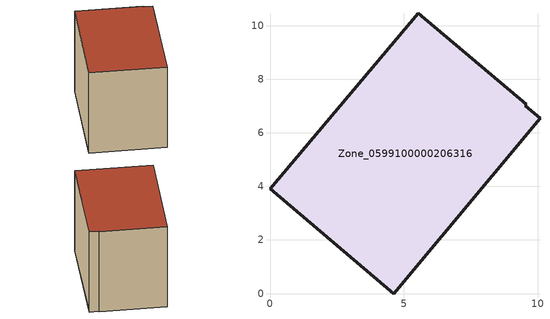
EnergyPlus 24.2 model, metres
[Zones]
Zone_0599100000206316
 floor ground (C_G): 9.56,7.07 9.53,7.01 10.09,6.55 4.63,0 0,3.91 5.54,10.46 z0.35
 wall outside (C_F): 9.56,7.07 5.54,10.46 0,3.91 4.63,0 10.09,6.55 9.53,7.01 9.56,7.07 z0.35:7.69
 roof outside (C_R): 9.53,7.01 9.56,7.07 5.54,10.46 0,3.91 4.63,0 10.09,6.55 z7.69
[BUILDING]
Pand.0599100000206316: North Axis=0; Terrain=City; Loads Convergence Tolerance Value=0.04; Temperature Convergence Tolerance Value=0.4; Solar Distribution=FullExterior; Maximum Number of Warmup Days=25; Minimum Number of Warmup Days=1
[Site:Location]
Rotterdam.The.Hague.AP_ZH_NLD Design_Conditions: Latitude=51.96; Longitude=4.45; Time Zone=1; Elevation=-4.5
[SITE:GROUNDTEMPERATURE:BUILDINGSURFACE]
18, 18, 18, 18, 18, 18, 18, 18, 18, 18, 18, 18
[MATERIAL] Thermal Absorptance=0.9; Solar Absorptance=0.7; Visible Absorptance=0.7
Name | Roughness | Thickness | Conductivity | Density | Specific Heat
G.TI.1946-1964 | MediumSmooth | 0.15 | 1 | 540 | 1210
F.TI.1946-1964 | Rough | 0.3 | 0.857143 | 1920 | 840
R.TI.1946-1964 | MediumRough | 0.2 | 0.277778 | 1500 | 1000
[CONSTRUCTION]
C_G: G.TI.1946-1964
C_F: F.TI.1946-1964
C_R: R.TI.1946-1964
[ZONE]
Zone_0599100000206316: Type=1; Multiplier=1; Ceiling Height=Autocalculate; Volume=Autocalculate; Floor Area=autocalculate; Part of Total Floor Area=Yes
[ZONEINFILTRATION:DESIGNFLOWRATE]
Infil_Zone_0599100000206316: Zone or ZoneList or Space or SpaceList=Zone_0599100000206316; Schedule=AlwaysOn; Design Flow Rate Calculation Method=Flow/Area; Flow Rate per Floor Area=0.003; Constant Term Coefficient=1; Temperature Term Coefficient=0; Velocity Term Coefficient=0; Velocity Squared Term Coefficient=0
[HVACTEMPLATE:ZONE:IDEALLOADSAIRSYSTEM]
Zone_0599100000206316: Maximum Heating Supply Air Temperature=50; Minimum Cooling Supply Air Temperature=13; Maximum Heating Supply Air Humidity Ratio=0.0156; Minimum Cooling Supply Air Humidity Ratio=0.0077; Heating Limit=NoLimit; Cooling Limit=NoLimit; Dehumidification Control Type=ConstantSensibleHeatRatio; Cooling Sensible Heat Ratio=0.7; Dehumidification Setpoint=60; Humidification Control Type=None; Humidification Setpoint=30; Outdoor Air Method=None; Outdoor Air Flow Rate per Person=0.00944; Outdoor Air Flow Rate per Zone Floor Area=0; Outdoor Air Flow Rate per Zone=0; Demand Controlled Ventilation Type=None; Outdoor Air Economizer Type=NoEconomizer; Heat Recovery Type=None; Sensible Heat Recovery Effectiveness=0.7; Latent Heat Recovery Effectiveness=0.65
[ZONECONTROL:THERMOSTAT]
ThermostatControl_Zone_0599100000206316: Zone or ZoneList=Zone_0599100000206316; Control Type Schedule=DualSetpointControlType; Control 1=Thermostat_Zone_0599100000206316; Temperature Difference Between Cutout And Setpoint=0
[THERMOSTATSETPOINT:DUALSETPOINT]
Thermostat_Zone_0599100000206316: Heating Setpoint Temperature Schedule=HeatingSetpoint_Zone_0599100000206316; Cooling Setpoint Temperature Schedule=CoolingSetpoint_Zone_0599100000206316
[SCHEDULE:COMPACT]
HeatingSetpoint_Zone_0599100000206316: Through: 12/31, For: AllDays, Until: 24:00, 21
CoolingSetpoint_Zone_0599100000206316: Through: 12/31, For: AllDays, Until: 24:00, 24
DualSetpointControlType: Through: 12/31, For: AllDays, Until: 24:00, 4
AlwaysOn: Through: 12/31, For: AllDays, Until: 24:00, 1
